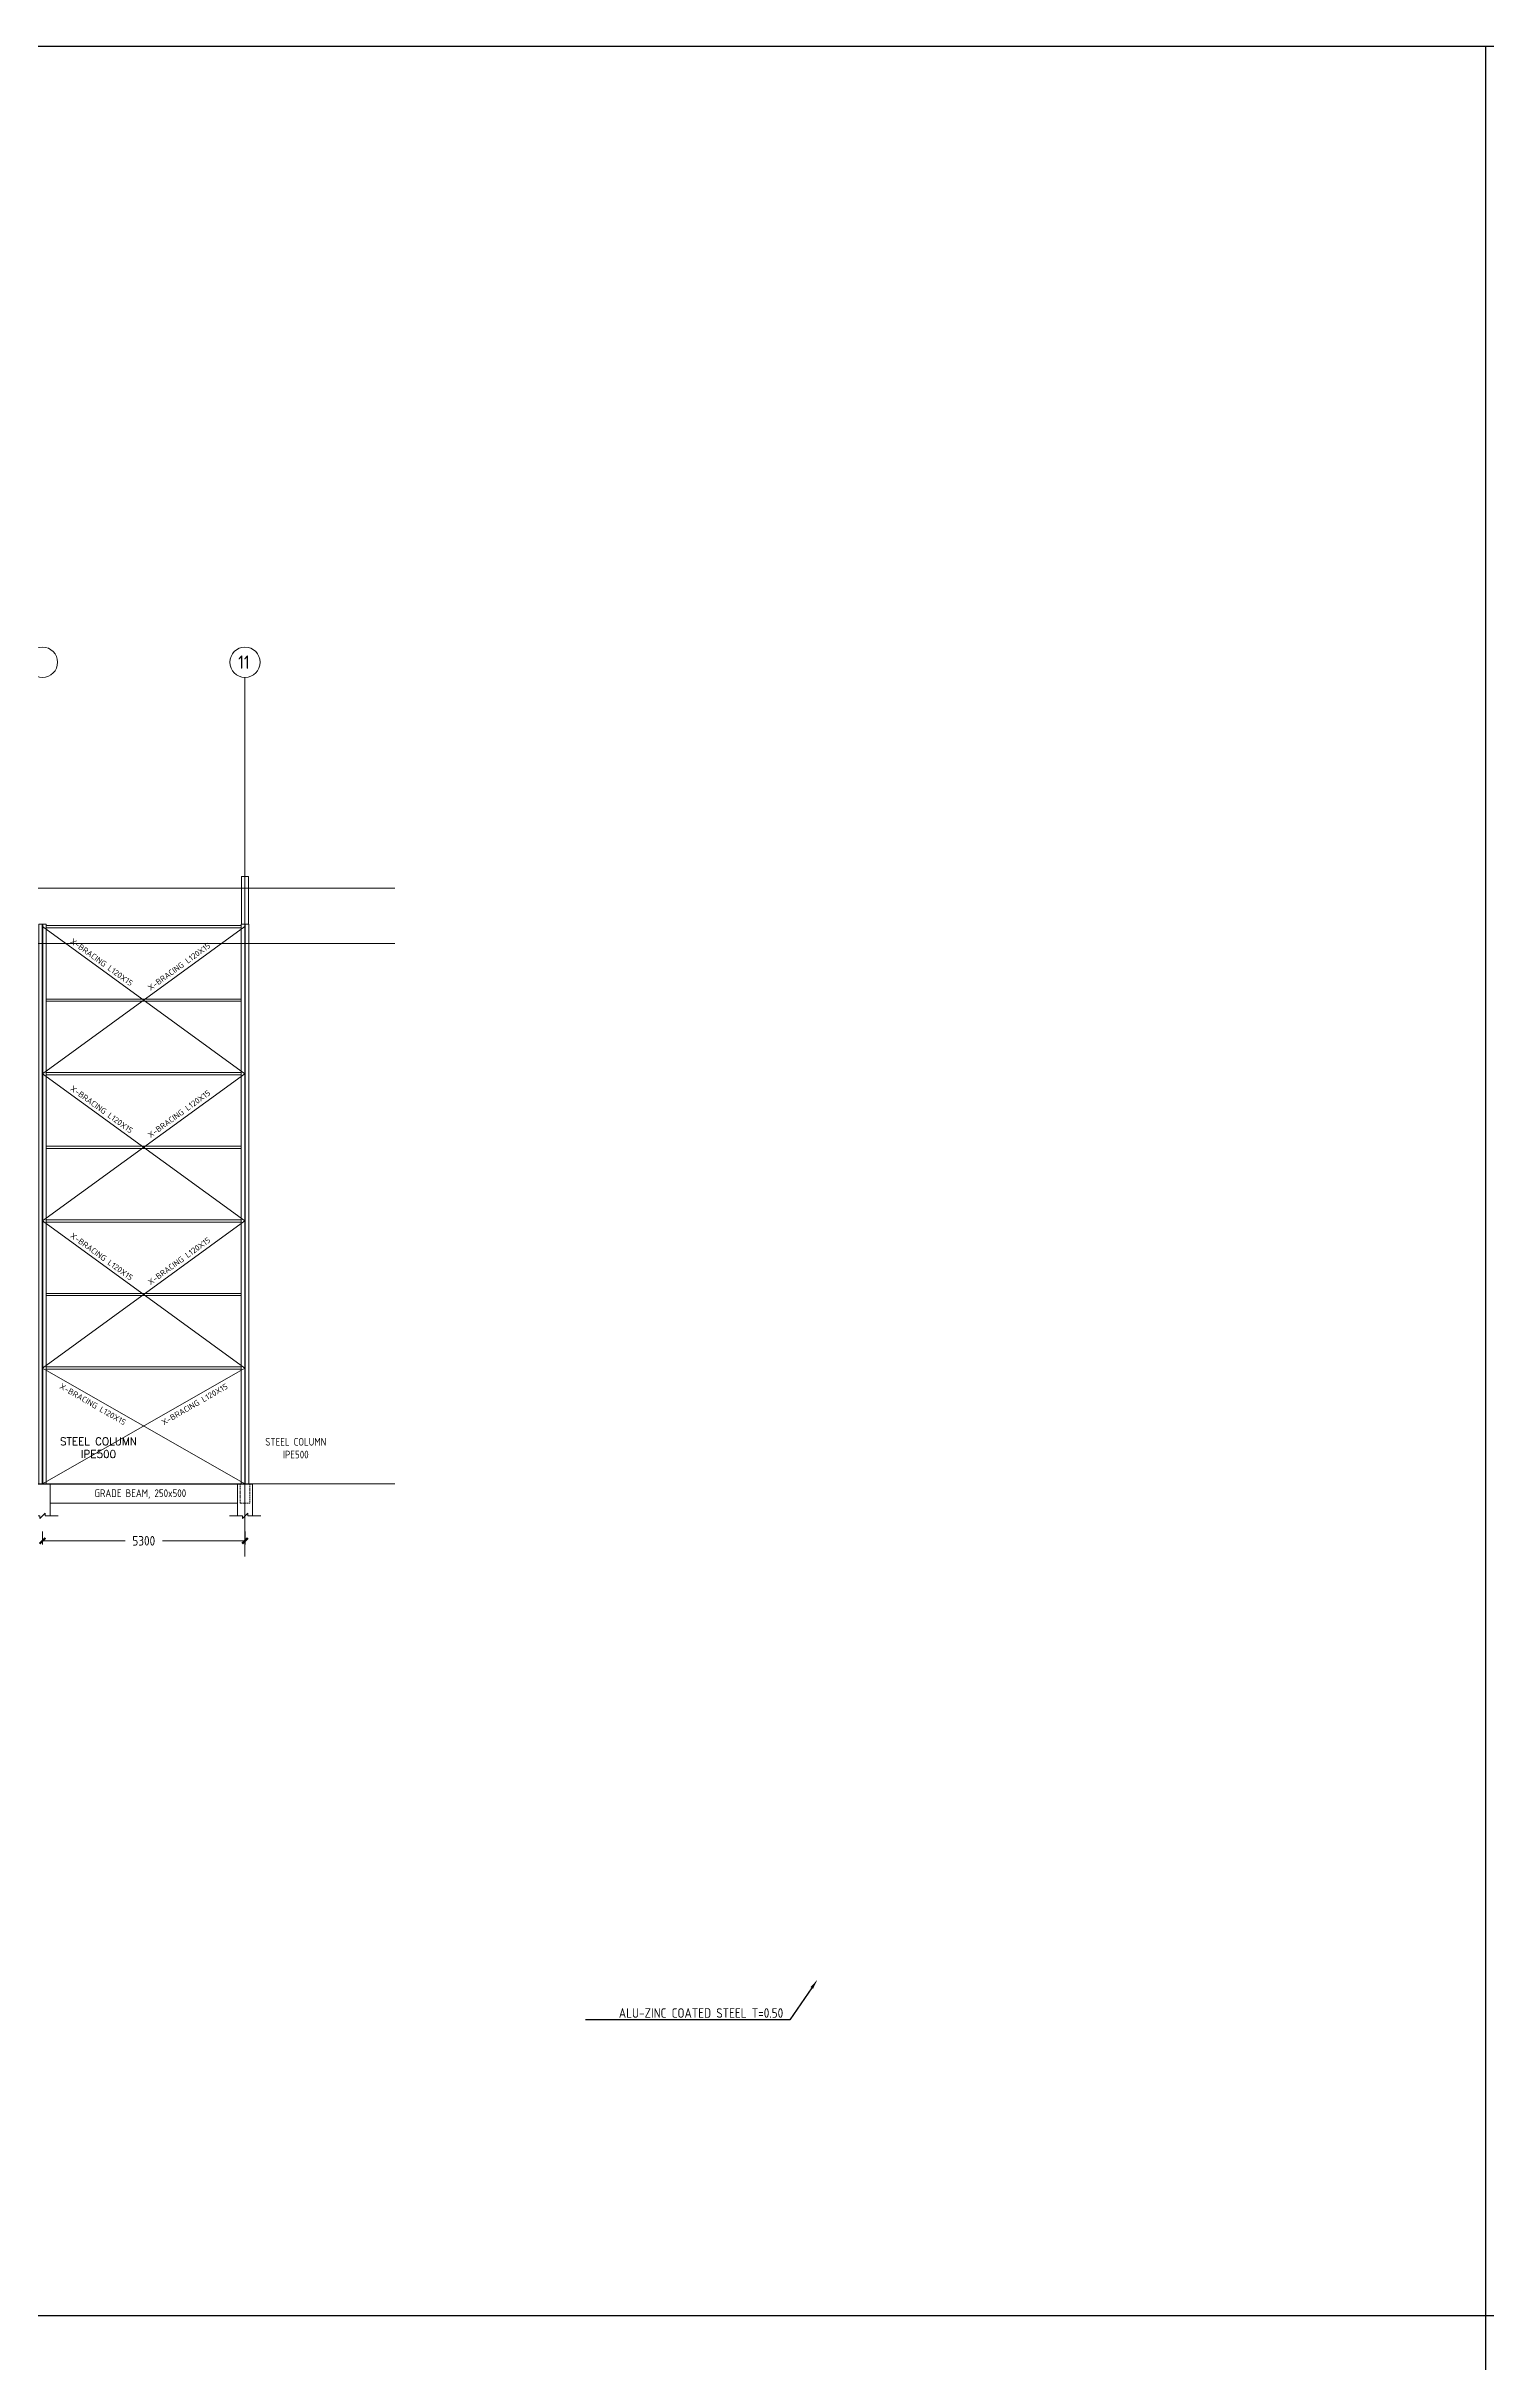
# Model space of a CAD drawing. Header units: millimetres. Extents: x -388065 to 2372687422, y -192755 to 667797.
# Drawn here: x 364598 to 402271, y 577707 to 638332 of the extents above; entities that cross this region are included whole.
import ezdxf
from ezdxf import colors
from ezdxf.entities.mleader import LeaderData, LeaderLine
from ezdxf.math import Vec2, Vec3

# ---------------------------------------------------------------- set-up
doc = ezdxf.new("R2010")
doc.units = ezdxf.units.MM
doc.linetypes.add('DASHED2', pattern=[0.375, 0.25, -0.125])
doc.linetypes.add('HIDDEN2', pattern=[4.7625, 3.175, -1.5875])
for name, color, linetype, lineweight in [('STR-BEAM_EXPOSED', 5, 'DASHED2', 30), ('STR-CONC_IN_SEC', 7, 'Continuous', 15), ('STR-CONC_IN_SEC_HIDD', 7, 'HIDDEN2', 15), ('STR-DIM', 1, 'Continuous', 9), ('STR-GRID', 248, 'Continuous', 9), ('STR-STEEL_IN_SEC', 6, 'Continuous', 15), ('STR-STEEL_IN_SEC_HIDD', 6, 'HIDDEN2', 15), ('STR-TEXT', 7, 'Continuous', 9)]:
    doc.layers.add(name, color=color, linetype=linetype, lineweight=lineweight)
doc.styles.add('MINA_MM_ANNOT_PLAN', font='dim.shx', dxfattribs={"height": 350})
doc.styles.add('MINA_MM_LAYOUT', font='dim.shx', dxfattribs={"height": 250})
doc.styles.add('MINA_MM_X-SEC', font='romans.shx', dxfattribs={"height": 125})
doc.dimstyles.new('MINA_MM_LAYOUT', dxfattribs={"dimtxt": 250, "dimasz": 150, "dimexe": 100, "dimexo": 100, "dimgap": 50, "dimtad": 0, "dimdec": 0, "dimzin": 0, "dimdsep": 46, "dimtxsty": 'MINA_MM_LAYOUT', "dimblk": 'ARCHTICK', "dimcen": 0.09, "dimclrd": 256, "dimclre": 256, "dimclrt": 7, "dimadec": 0, "dimazin": 0, "dimtfac": 1, "dimtdec": 0, "dimtix": 1, "dimtofl": 0, "dimtmove": 0, "dimatfit": 0, "dimfxl": 1, "dimtolj": 1, "dimtzin": 0, "dimlwd": -1, "dimlwe": -1, "dimarcsym": 0})

# ---------------------------------------------------------------- blocks, each defined once
blk = doc.blocks.new('*U1205')
blk.add_lwpolyline([(-56558, 29706), (-56558, -29706), (56558, -29706)])
blk = doc.blocks.new('*U1206')
at = {"color": 0, "linetype": 'ByBlock', "lineweight": -2, "transparency": 16777216}
for p in [(226230, 356472), (339345, 356472), (339345, 297060)]:
    blk.add_blockref('*U1205', p, dxfattribs=at)
blk = doc.blocks.new('_ARCHTICK')
at = {"color": 0, "linetype": 'ByBlock', "const_width": 0.4}
blk.add_lwpolyline([(-0.5, -0.5), (0.5, 0.5)], dxfattribs=at)
blk = doc.blocks.new('*D1663')
at = {"layer": 'Defpoints', "color": 0, "ltscale": 10, "transparency": 16777216}
for p in [(364498, 599547), (369798, 599547), (369798, 599201)]:
    blk.add_point(p, dxfattribs=at)
at = {"layer": 'STR-DIM', "ltscale": 10, "transparency": 16777216}
for p, q in [((364498, 599447), (364498, 599101)), ((364498, 599201), (366657, 599201)), ((369798, 599201), (367638, 599201)), ((369798, 599447), (369798, 599101))]:
    blk.add_line(p, q, dxfattribs=at)
at = {"layer": 'STR-DIM', "ltscale": 10, "transparency": 16777216, "xscale": 150, "yscale": 150, "zscale": 150, "rotation": 180}
blk.add_blockref('_ARCHTICK', (364498, 599201), dxfattribs=at)
at = {"layer": 'STR-DIM', "ltscale": 10, "transparency": 16777216, "xscale": 150, "yscale": 150, "zscale": 150}
blk.add_blockref('_ARCHTICK', (369798, 599201), dxfattribs=at)
at = {"layer": 'STR-DIM', "color": 7, "ltscale": 10, "transparency": 16777216, "insert": (367148, 599201), "char_height": 250, "attachment_point": 5, "style": 'MINA_MM_LAYOUT'}
blk.add_mtext('\\A1;5300', dxfattribs=at)
blk = doc.blocks.new('short column')
at = {"layer": 'STR-CONC_IN_SEC', "ltscale": 10}
for points in [[(319298, 599855), (319298, 600683), (319698, 600683), (319698, 599855)], [(319088, 599855), (319428, 599855), (319428, 599785), (319568, 599925), (319568, 599855), (319908, 599855)]]:
    blk.add_lwpolyline(points, dxfattribs=at)
blk = doc.blocks.new('*U1665')
at = {"layer": 'STR-BEAM_EXPOSED'}
blk.add_blockref('short column', (-319498, -600234), dxfattribs=at)
blk = doc.blocks.new('*U1666')
at = {"layer": 'STR-BEAM_EXPOSED', "color": 0, "linetype": 'ByBlock', "lineweight": -2, "transparency": 16777216}
for p in [(0, 0), (5000, 0), (10000, 0), (15000, 0), (20000, 0), (25000, 0), (30000, 0), (35000, 0), (40000, 0), (45000, 0)]:
    blk.add_blockref('*U1665', p, dxfattribs=at)
blk = doc.blocks.new('*U1670')
at = {"layer": 'STR-STEEL_IN_SEC', "ltscale": 10}
blk.add_lwpolyline([(200, 5), (-200, 5), (-200, -5), (200, -5)], close=True, dxfattribs=at)
blk = doc.blocks.new('*U1671')
at = {"layer": 'STR-BEAM_EXPOSED', "color": 0, "linetype": 'ByBlock', "lineweight": -2, "transparency": 16777216}
for p in [(0, 0), (5000, 0), (10000, 0), (15000, 0), (20000, 0), (25000, 0), (30000, 0), (35000, 0), (40000, 0), (45000, 0)]:
    blk.add_blockref('*U1670', p, dxfattribs=at)
blk = doc.blocks.new('*U1697')
at = {"layer": 'STR-STEEL_IN_SEC'}
for p, q in [((-100, -7325), (-100, 7325)), ((100, -7325), (100, 7325))]:
    blk.add_line(p, q, dxfattribs=at)
at = {"layer": 'STR-STEEL_IN_SEC', "ltscale": 0.1}
blk.add_line((-100, 7325), (100, 7325), dxfattribs=at)
at = {"layer": 'STR-STEEL_IN_SEC_HIDD', "ltscale": 0.5}
for p, q in [((-5, -7325), (-5, 7325)), ((5, -7325), (5, 7325))]:
    blk.add_line(p, q, dxfattribs=at)
blk = doc.blocks.new('*U1698')
at = {"layer": 'STR-STEEL_IN_SEC', "color": 0, "linetype": 'ByBlock', "lineweight": -2, "transparency": 16777216}
for p in [(0, 0), (5000, 0), (10000, 0), (15000, 0), (20000, 0), (25000, 0), (30000, 0), (35000, 0), (40000, 0), (45000, 0)]:
    blk.add_blockref('*U1697', p, dxfattribs=at)
blk = doc.blocks.new('*U1728')
at = {"layer": 'STR-TEXT', "color": 7, "ltscale": 10, "insert": (260, 0), "char_height": 200, "attachment_point": 5, "style": 'MINA_MM_X-SEC'}
blk.add_mtext('\\A1;STEEL COLUMN\\PIPE500', dxfattribs=at)
blk = doc.blocks.new('*U1729')
at = {"layer": 'STR-TEXT', "color": 0, "linetype": 'ByBlock', "lineweight": -2, "transparency": 16777216}
for p in [(0, 0), (5000, 0), (10000, 0), (15000, 0), (20000, 0), (25000, 0), (30000, 0), (35000, 0), (40000, 0), (45000, 0)]:
    blk.add_blockref('*U1728', p, dxfattribs=at)
blk = doc.blocks.new('*U1745')
at = {"layer": 'STR-DIM'}
blk.add_lwpolyline([(-2550, 30), (2550, 30), (2550, -30), (-2550, -30)], close=True, dxfattribs=at)
blk = doc.blocks.new('*U1746')
at = {"layer": 'STR-STEEL_IN_SEC', "color": 0, "linetype": 'ByBlock', "lineweight": -2, "transparency": 16777216}
for p in [(0, 11560.0002), (0, 9633.3335), (0, 7706.6668), (0, 5780.0001), (0, 3853.3334), (0, 1926.6667), (0, 0)]:
    blk.add_blockref('*U1745', p, dxfattribs=at)

msp = doc.modelspace()

# ---------------------------------------------------------------- linework, layer by layer
msp.add_lwpolyline([(62925.5794, 638331.8126), (741615.8383, 638331.8064), (741615.9678, 222447.7909), (62925.7089, 222447.7971)], close=True)
at = {"layer": 'STR-CONC_IN_SEC', "ltscale": 10}
for p, q in [((364697.6726, 600683.4531), (369597.6726, 600683.4531)), ((364697.6726, 600183.4531), (369597.6726, 600183.4531))]:
    msp.add_line(p, q, dxfattribs=at)
at = {"layer": 'STR-CONC_IN_SEC_HIDD', "ltscale": 10}
msp.add_lwpolyline([(369672.6726, 600683.4531), (369922.6726, 600683.4531), (369922.6726, 600183.4531), (369672.6726, 600183.4531)], close=True, dxfattribs=at)
at = {"layer": 'STR-DIM'}
for points in [[(364497.6726, 600693.4531), (369797.6726, 603721.1525), (364497.6726, 607577.3492), (369797.6726, 611423.7276), (364497.6726, 615284.5915)], [(369797.6726, 600693.4531), (364497.6726, 603721.1525), (369797.6726, 607577.3492), (364497.6726, 611423.7276), (369797.6726, 615284.5915)]]:
    msp.add_lwpolyline(points, dxfattribs=at)
at = {"layer": 'STR-GRID', "ltscale": 10}
for p, q in [((369797.6726, 621807.8326), (369797.6726, 598791.9613)), ((315998.9589, 616293.4531), (373718.1951, 616293.4531)), ((315998.9589, 614843.4531), (373718.1951, 614843.4531)), ((315998.9589, 600693.4531), (373718.1951, 600693.4531))]:
    msp.add_line(p, q, dxfattribs=at)
for centre in [(364497.6726, 622203.9101), (369797.6726, 622203.9101)]:
    msp.add_circle(centre, 396.0775, dxfattribs=at)
at = {"layer": 'STR-STEEL_IN_SEC', "ltscale": 0.1}
for points in [[(369707.6726, 616593.4531), (369887.6726, 616593.4531), (369887.6726, 615343.4531), (369707.6726, 615343.4531)], [(369697.6726, 615343.4531), (369897.6726, 615343.4531), (369897.6726, 600693.4531), (369697.6726, 600693.4531)], [(369597.6726, 600693.4531), (369997.6726, 600693.4531), (369997.6726, 600683.4531), (369597.6726, 600683.4531)]]:
    msp.add_lwpolyline(points, close=True, dxfattribs=at)
at = {"layer": 'STR-STEEL_IN_SEC_HIDD', "ltscale": 0.5}
msp.add_lwpolyline([(369792.6726, 600693.4531), (369802.6726, 600693.4531), (369802.6726, 615343.4531), (369792.6726, 615343.4531)], close=True, dxfattribs=at)

# ---------------------------------------------------------------- block references
msp.add_blockref('*U1206', (119483.3383, 252153.8033))
at = {"layer": 'STR-BEAM_EXPOSED'}
for name, p in [('*U1666', (319497.6726, 600234.4078)), ('*U1671', (319497.6726, 600688.4531))]:
    msp.add_blockref(name, p, dxfattribs=at)
at = {"layer": 'STR-DIM', "ltscale": 0.1}
msp.add_blockref('short column', (50300, 0), dxfattribs=at)
at = {"layer": 'STR-STEEL_IN_SEC'}
for name, p in [('*U1698', (319497.6726, 608018.4531)), ('*U1746', (367147.6726, 603723.4531))]:
    msp.add_blockref(name, p, dxfattribs=at)
at = {"layer": 'STR-TEXT', "color": 7, "ltscale": 10}
msp.add_blockref('*U1729', (320703.2102, 601639.386), dxfattribs=at)

# ---------------------------------------------------------------- texts
at = {"layer": 'STR-TEXT', "insert": (369619.8196, 622382.4208), "char_height": 350, "attachment_point": 1, "style": 'MINA_MM_ANNOT_PLAN'}
msp.add_mtext_dynamic_manual_height_columns('11', width=668.666667, gutter_width=12.5, heights=[0], dxfattribs=at)
at = {"layer": 'STR-TEXT', "color": 7, "ltscale": 10, "char_height": 150, "width": 2524.757615, "attachment_point": 5, "style": 'MINA_MM_LAYOUT'}
for insert, rotation in [((366047.096, 614352.091), 324), ((368073.4651, 614235.1052), 36), ((366047.096, 610495.8428), 324), ((368073.4651, 610378.857), 36), ((366047.096, 606644.5553), 324), ((368073.4651, 606527.5694), 36), ((365814.9272, 602775.8305), 330), ((368480.4179, 602775.8305), 30)]:
    msp.add_mtext('\\A1;X-BRACING L120X15', dxfattribs=dict(at, insert=insert, rotation=rotation))
at = {"layer": 'STR-TEXT', "color": 7, "ltscale": 10, "char_height": 200, "width": 3793.379851, "attachment_point": 5, "style": 'MINA_MM_LAYOUT'}
for s, insert in [('\\A1;STEEL COLUMN \\PIPE500', (371126.4035, 601626.4491)), ('\\A1;GRADE BEAM, 250x500', (367058.0532, 600424.1051))]:
    msp.add_mtext(s, dxfattribs=dict(at, insert=insert))

# ---------------------------------------------------------------- dimensions: what is measured, and where the dimension line sits
at = {"layer": 'STR-DIM', "ltscale": 10}
dim = msp.add_linear_dim(base=(369797.6726, 599201.2059), p1=(364497.6726, 599547.0302), p2=(369797.6726, 599547.0302), dimstyle='MINA_MM_LAYOUT', dxfattribs=at)
dim.commit()
dim.dimension.update_dxf_attribs({"geometry": '*D1663', "text_midpoint": (367147.6726, 599201.2059)})

# ---------------------------------------------------------------- leaders
at = {"layer": 'STR-DIM'}
ml = msp.add_multileader_mtext('Standard', dxfattribs=at)
ml.set_content('ALU-ZINC COATED STEEL T=0.50', color=7, style='MINA_MM_LAYOUT')
ml.set_leader_properties(linetype='ByLayer')
ml.build(insert=Vec2(0, 0))
ml.multileader.update_dxf_attribs({"text_right_attachment_type": 6, "dogleg_length": 0.36, "arrow_head_size": 250})
ctx = ml.context
ctx.base_point, ctx.char_height, ctx.arrow_head_size, ctx.landing_gap_size, ctx.plane_origin = Vec3(377563.0511, 586836.8342), 250, 250, 0.09, Vec3(384937.5249, 587281.1182)
ctx.right_attachment, ctx.text_align_type = 6, 2
notes = []
notes.append((ctx, [(0, (1, 1, 0), (384053.9964, 586661.8342), (-1, 0), 169.3367, [(0, [(384774.7105, 587700.3155)], 0, [])])]))
ctx.mtext.insert, ctx.mtext.alignment, ctx.mtext.flow_direction = Vec3(383884.5697, 586961.8342), 3, 5
for ctx, leaders in notes:
    for number, flags, end, landing, length, lines in leaders:
        leader = LeaderData()
        leader.index, (leader.has_last_leader_line, leader.has_dogleg_vector, leader.attachment_direction) = number, flags
        leader.last_leader_point, leader.dogleg_vector, leader.dogleg_length = Vec3(end), Vec3(landing), length
        for number, points, colour, breaks in lines:
            line = LeaderLine()
            line.index, line.vertices, line.color, line.breaks = number, Vec3.list(points), colors.encode_raw_color(colour), breaks
            leader.lines.append(line)
        ctx.leaders.append(leader)

doc.saveas('drawing.dxf')
